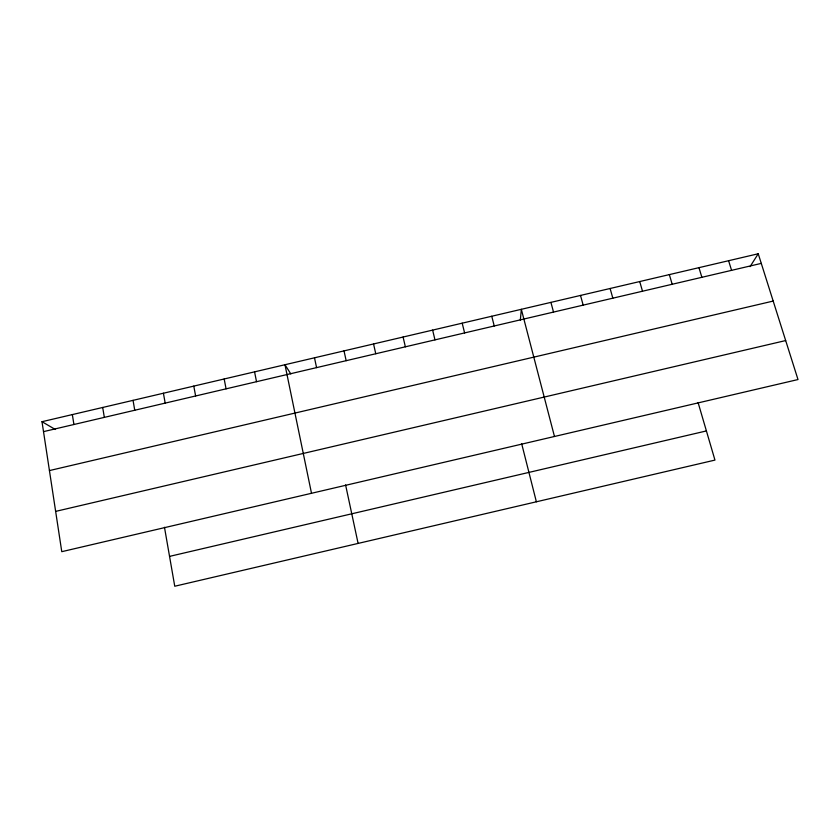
<?xml version="1.0" encoding="UTF-8"?>
<svg xmlns="http://www.w3.org/2000/svg" width="840" height="840" viewBox="0 0 840 840"><rect width="100%" height="100%" fill="white"/><g stroke="black" fill="none" stroke-linecap="round" stroke-linejoin="round"><path stroke-width="1.26" d="M520.327 320.114L521.336 309.309L554.474 436.485M750.068 266.637L758.236 253.764L798 379.544L61.772 551.68L42 421.701L758.236 253.764M43.512 431.634L761.282 263.382M49.434 470.579L773.189 301.067M55.64 511.392L785.673 340.557M169.543 556.385L706.409 430.931M42 421.701L55.325 429.492M290.808 373.916L284.97 364.728L311.504 493.29M728.595 260.715L731.577 270.344M698.964 267.666L701.873 277.305M669.344 274.606L672.189 284.267M698.072 402.507L714.956 460.089L174.752 586.236L164.472 527.268M639.723 281.558L642.505 291.218M610.113 288.498L612.832 298.179M580.514 295.439L583.17 305.13M550.925 302.379L553.518 312.081M491.757 316.25L494.235 325.983M521.682 443.751L536.371 501.784M462.189 323.18L464.604 332.923M432.632 330.11L434.973 339.864M403.084 337.04L405.363 346.805M373.548 343.959L375.764 353.745M344.012 350.889L346.164 360.685M345.587 484.921L358.103 543.417M314.486 357.808L316.575 367.626M254.562 371.858L256.526 381.696M224.175 378.987L226.076 388.836M193.788 386.106L195.626 395.976M163.411 393.225L165.186 403.106M133.046 400.344L134.747 410.245M102.69 407.463L104.328 417.375M72.345 414.582L73.92 424.505"/></g></svg>
